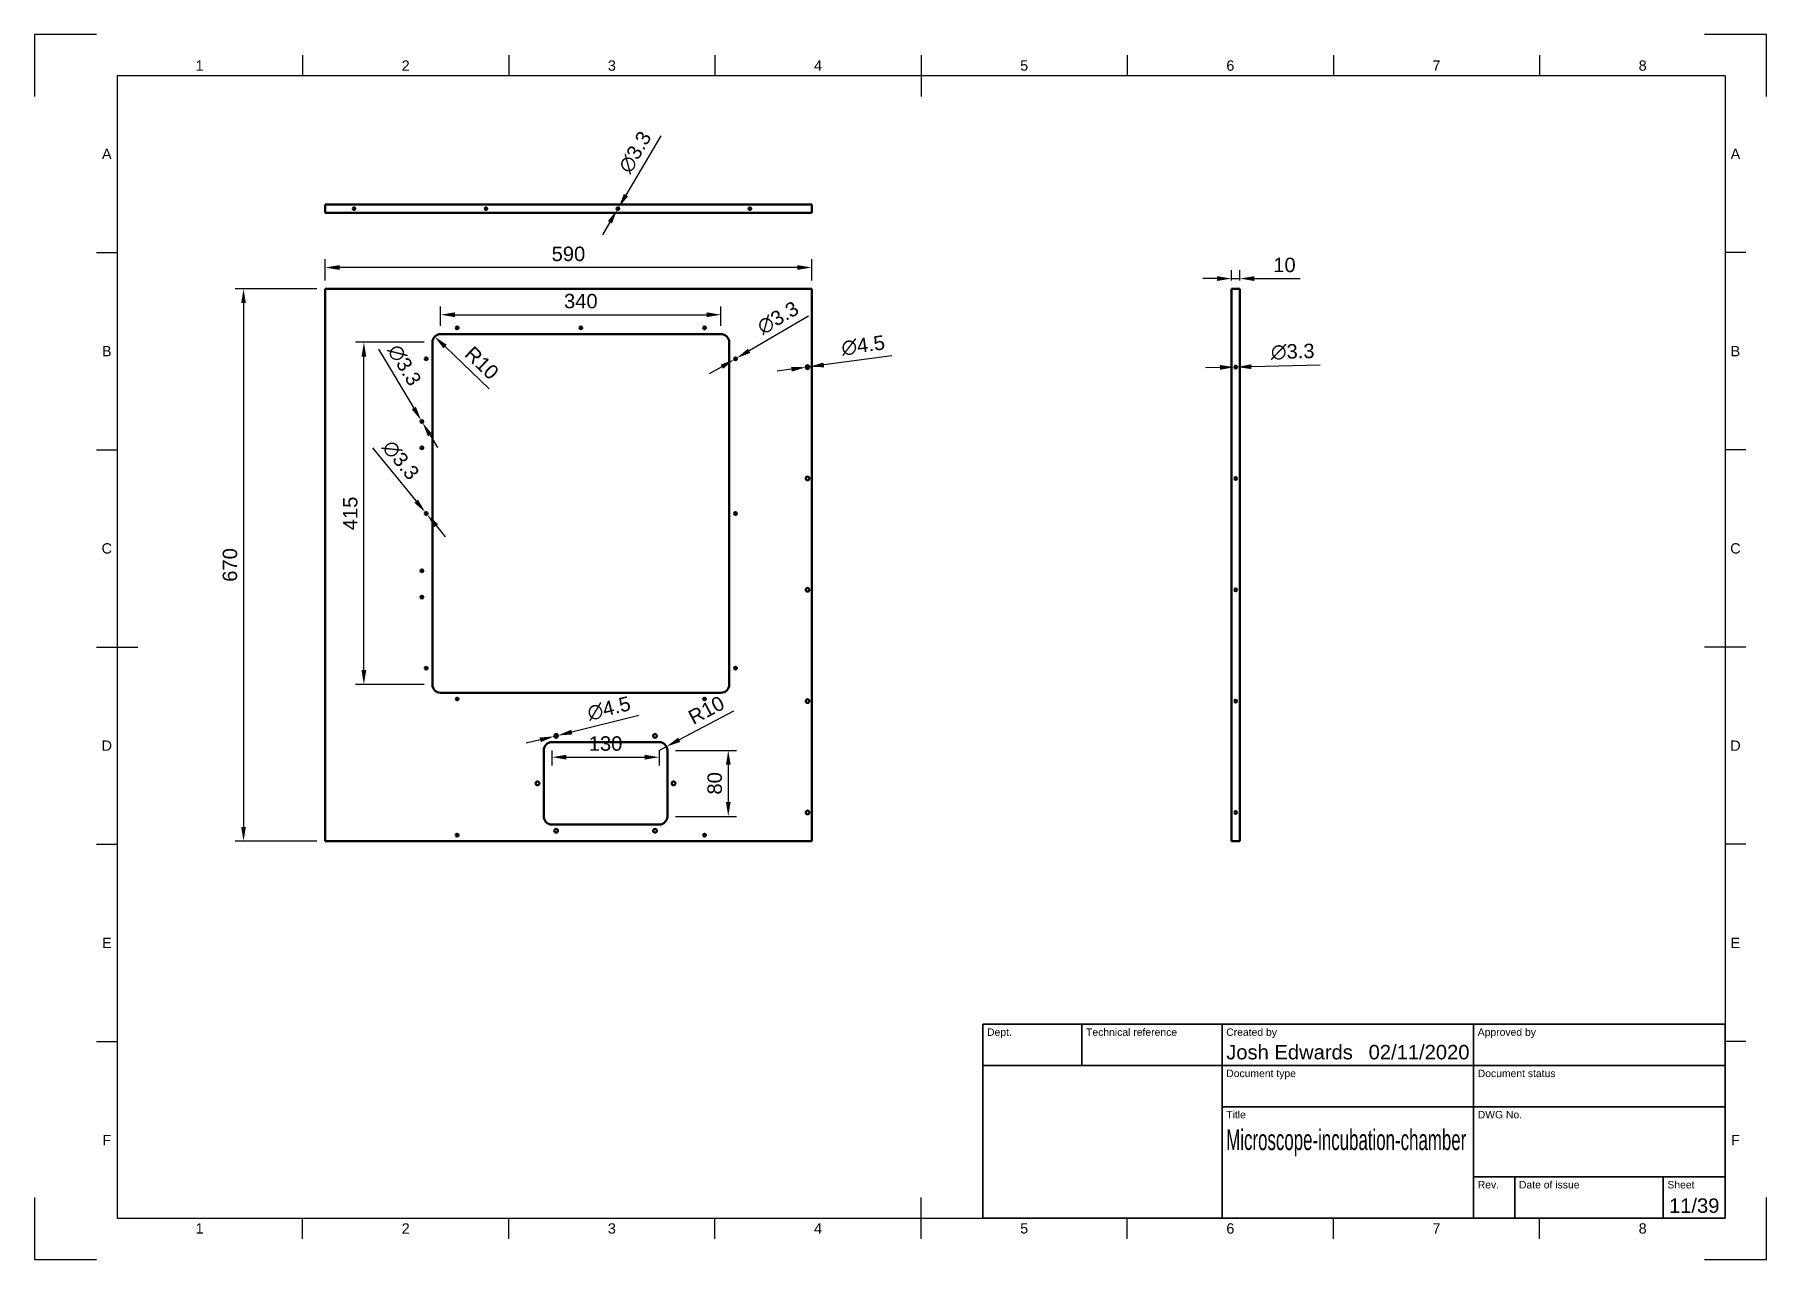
# Model space of a CAD drawing. Header units: millimetres. Extents: x 0 to 420, y 0 to 297.
import ezdxf
from ezdxf.enums import TextEntityAlignment as Align

# ---------------------------------------------------------------- set-up
doc = ezdxf.new("R2010")
doc.units = ezdxf.units.MM
doc.header["$LTSCALE"] = 0.75
for name, color, linetype, lineweight in [('Border', 7, 'Continuous', 25), ('Dimensions', 7, 'Continuous', 25), ('TitleBlock', 7, 'Continuous', 35), ('Visible', 7, 'Continuous', 50)]:
    doc.layers.add(name, color=color, linetype=linetype, lineweight=lineweight)
doc.styles.add('FusionTitle', font='')
doc.styles.get("Standard").update_dxf_attribs({"font": 'arial.ttf'})
doc.styles.get('FusionTitle').set_extended_font_data('Arial Unicode MS')
doc.dimstyles.new('ISO-25', dxfattribs={"dimtxt": 3.5, "dimasz": 3.5, "dimexe": 2, "dimexo": 2, "dimgap": 1.5, "dimtad": 1, "dimzin": 12, "dimdsep": 46, "dimtxsty": 'Standard', "dimcen": 0, "dimclrd": 256, "dimclre": 256, "dimclrt": 256, "dimazin": 3, "dimtp": 0.1, "dimtm": 0.1, "dimtfac": 0.714, "dimtmove": 0, "dimatfit": 3, "dimfxl": 1, "dimtzin": 12, "dimarcsym": 0})

# ---------------------------------------------------------------- blocks, each defined once
blk = doc.blocks.new('ISO_A3_SHEET')
at = {"layer": 'Border'}
for p, q in [((15, 297), (0, 297)), ((0, 297), (0, 282)), ((420, 297), (405, 297)), ((420, 282), (420, 297)), ((65, 292), (65, 287)), ((115, 292), (115, 287)), ((165, 292), (165, 287)), ((215, 292), (215, 282)), ((265, 292), (265, 287)), ((315, 292), (315, 287)), ((365, 292), (365, 287)), ((410, 287), (20, 287)), ((20, 287), (20, 10)), ((410, 287), (410, 10)), ((15, 244.16666), (20, 244.16666)), ((415, 244.16666), (410, 244.16666)), ((15, 196.33333), (20, 196.33333)), ((415, 196.33333), (410, 196.33333)), ((15, 148.5), (25, 148.5)), ((415, 148.5), (405, 148.5)), ((15, 100.66667), (20, 100.66667)), ((415, 100.66667), (410, 100.66667)), ((15, 52.83334), (20, 52.83334)), ((415, 52.83334), (410, 52.83334)), ((0, 15), (0, 0)), ((215, 5), (215, 15)), ((420, 0), (420, 15)), ((20, 10), (410, 10)), ((65, 5), (65, 10)), ((115, 5), (115, 10)), ((165, 5), (165, 10)), ((265, 5), (265, 10)), ((315, 5), (315, 10)), ((365, 5), (365, 10)), ((0, 0), (15, 0)), ((405, 0), (420, 0))]:
    blk.add_line(p, q, dxfattribs=at)
at = {"layer": 'Border', "style": 'FusionTitle'}
for s, p in [('1', (40, 289.5)), ('2', (90, 289.5)), ('3', (140, 289.5)), ('4', (190, 289.5)), ('5', (240, 289.5)), ('6', (290, 289.5)), ('7', (340, 289.5)), ('8', (390, 289.5)), ('A', (17.5, 268.08333)), ('A', (412.5, 268.08333)), ('B', (17.5, 220.25)), ('B', (412.5, 220.25)), ('C', (17.5, 172.41667)), ('C', (412.5, 172.41667)), ('D', (17.5, 124.58334)), ('D', (412.5, 124.58334)), ('E', (17.5, 76.75001)), ('E', (412.5, 76.75001)), ('F', (17.5, 28.91668)), ('F', (412.5, 28.91668)), ('1', (40, 7.5)), ('2', (90, 7.5)), ('3', (140, 7.5)), ('4', (190, 7.5)), ('5', (240, 7.5)), ('6', (290, 7.5)), ('7', (340, 7.5)), ('8', (390, 7.5))]:
    blk.add_text(s, height=2.5, dxfattribs=at).set_placement(p, align=Align.MIDDLE)
blk = doc.blocks.new('ISO_TITLEBLOCK')
at = {"layer": 'TitleBlock'}
for p, q in [((0, 47), (-180, 47)), ((-180, 47), (-180, 0)), ((-156, 37), (-156, 47)), ((-122, 0), (-122, 47)), ((-61, 0), (-61, 47)), ((0, 0), (0, 47)), ((-180, 37), (0, 37)), ((-122, 27), (0, 27)), ((-61, 10), (0, 10)), ((-51, 0), (-51, 10)), ((-15, 0), (-15, 10)), ((-180, 0), (0, 0))]:
    blk.add_line(p, q, dxfattribs=at)
at = {"layer": 'TitleBlock', "style": 'FusionTitle'}
for s, p in [('Dept.', (-179, 46)), ('Technical reference', (-155, 46)), ('Created by', (-121, 46)), ('Approved by', (-60, 46)), ('Document type', (-121, 36)), ('Document status', (-60, 36)), ('Title', (-121, 26)), ('DWG No.', (-60, 26)), ('Rev.', (-60, 9)), ('Date of issue', (-50, 9)), ('Sheet', (-14, 9))]:
    blk.add_text(s, height=1.8, dxfattribs=at).set_placement(p, align=Align.TOP_LEFT)
for tag, p, height in [('DEPT', (-179, 38.5), 3.5), ('TECHNICAL_REFERENCE', (-155, 38.5), 3.5), ('CREATED_BY', (-121, 38.5), 3.5), ('APPROVED_BY', (-60, 38.5), 3.5), ('DOCUMENT_TYPE', (-121, 28.5), 3.5), ('DOCUMENT_STATUS', (-60, 28.5), 3.5), ('TITLE_1', (-121, 16.5), 5), ('TITLE_2', (-121, 9), 5), ('TITLE_3', (-121, 1.5), 5), ('DATE_OF_ISSUE', (-50, 1.5), 3.5)]:
    blk.add_attdef(tag, p, '', height=height, dxfattribs=at)
for tag, p in [('CREATED_DATE', (-62, 38.5)), ('APPROVED_DATE', (-1, 38.5))]:
    blk.add_attdef(tag, text='', height=3.5, dxfattribs=at).set_placement(p, align=Align.RIGHT)
for tag, height, p in [('DRAWING_NUMBER', 5, (-30.5, 16.6)), ('REV', 3.5, (-56, 3.1)), ('SHEET', 3.5, (-7.5, 3.1))]:
    blk.add_attdef(tag, text='', height=height, dxfattribs=at).set_placement(p, align=Align.MIDDLE)
blk = doc.blocks.new('*D22')
at = {"layer": 'Defpoints', "color": 0, "transparency": 16777216}
for p in [(290.287433, 235.389238), (292.287433, 237.845962), (292.287433, 235.389238)]:
    blk.add_point(p, dxfattribs=at)
at = {"layer": 'Dimensions', "lineweight": -2, "transparency": 16777216}
for p, q in [((290.287433, 237.389238), (290.287433, 239.845962)), ((292.287433, 237.389238), (292.287433, 239.845962)), ((286.787433, 237.845962), (283.287433, 237.845962)), ((290.287433, 237.845962), (292.287433, 237.845962)), ((295.787433, 237.845962), (306.95967, 237.845962))]:
    blk.add_line(p, q, dxfattribs=at)
at = {"layer": 'Dimensions', "transparency": 16777216}
for points in [[(286.787433, 238.429295), (286.787433, 237.262628), (290.287433, 237.845962)], [(295.787433, 238.429295), (295.787433, 237.262628), (292.287433, 237.845962)]]:
    blk.add_solid(points, dxfattribs=at)
at = {"layer": 'Dimensions', "transparency": 16777216, "insert": (303.123551, 241.132967), "char_height": 3.5, "attachment_point": 5}
blk.add_mtext('10', dxfattribs=at)
blk = doc.blocks.new('*D23')
at = {"layer": 'Defpoints', "color": 0, "transparency": 16777216}
for p in [(290.957519, 216.381682), (291.617346, 216.396793)]:
    blk.add_point(p, dxfattribs=at)
at = {"layer": 'Dimensions', "lineweight": -2, "transparency": 16777216}
for p, q in [((287.458437, 216.30155), (283.959354, 216.221417)), ((290.957519, 216.381682), (291.617346, 216.396793)), ((311.792138, 216.858818), (295.116429, 216.476926))]:
    blk.add_line(p, q, dxfattribs=at)
at = {"layer": 'Dimensions', "transparency": 16777216}
for points in [[(287.445081, 216.88473), (287.471792, 215.718369), (290.957519, 216.381682)], [(295.103073, 217.060106), (295.129784, 215.893746), (291.617346, 216.396793)]]:
    blk.add_solid(points, dxfattribs=at)
at = {"layer": 'Dimensions', "transparency": 16777216, "insert": (305.126327, 220.091942), "char_height": 3.5, "attachment_point": 5, "rotation": 1.31190134}
blk.add_mtext('∅3.3', dxfattribs=at)
blk = doc.blocks.new('*D24')
at = {"layer": 'Defpoints', "color": 0, "transparency": 16777216}
for p in [(70.46349, 240.529257), (70.46349, 235.389238), (188.46349, 235.389238)]:
    blk.add_point(p, dxfattribs=at)
at = {"layer": 'Dimensions', "lineweight": -2, "transparency": 16777216}
for p, q in [((70.46349, 237.389238), (70.46349, 242.529257)), ((184.96349, 240.529257), (73.96349, 240.529257)), ((188.46349, 237.389238), (188.46349, 242.529257))]:
    blk.add_line(p, q, dxfattribs=at)
at = {"layer": 'Dimensions', "transparency": 16777216}
for points in [[(73.96349, 241.11259), (73.96349, 239.945924), (70.46349, 240.529257)], [(184.96349, 241.11259), (184.96349, 239.945924), (188.46349, 240.529257)]]:
    blk.add_solid(points, dxfattribs=at)
at = {"layer": 'Dimensions', "transparency": 16777216, "insert": (129.46349, 243.816262), "char_height": 3.5, "attachment_point": 5}
blk.add_mtext('590', dxfattribs=at)
blk = doc.blocks.new('*D25')
at = {"layer": 'Defpoints', "color": 0, "transparency": 16777216}
for p in [(141.295443, 254.509505), (141.631538, 255.077519)]:
    blk.add_point(p, dxfattribs=at)
at = {"layer": 'Dimensions', "lineweight": -2, "transparency": 16777216}
for p, q in [((151.907937, 272.445055), (143.413859, 258.089716)), ((141.295443, 254.509505), (141.631538, 255.077519)), ((139.513121, 251.497308), (137.730799, 248.485111))]:
    blk.add_line(p, q, dxfattribs=at)
at = {"layer": 'Dimensions', "transparency": 16777216}
for points in [[(142.911827, 258.38677), (143.915892, 257.792662), (141.631538, 255.077519)], [(139.011088, 251.794362), (140.015154, 251.200255), (141.295443, 254.509505)]]:
    blk.add_solid(points, dxfattribs=at)
at = {"layer": 'Dimensions', "transparency": 16777216, "insert": (145.638929, 268.497188), "char_height": 3.5, "attachment_point": 5, "rotation": 59.38712733}
blk.add_mtext('∅3.3', dxfattribs=at)
blk = doc.blocks.new('*D26')
at = {"layer": 'Defpoints', "color": 0, "transparency": 16777216}
for p in [(187.017514, 216.329194), (187.909466, 216.449281)]:
    blk.add_point(p, dxfattribs=at)
at = {"layer": 'Dimensions', "lineweight": -2, "transparency": 16777216}
for p, q in [((207.935132, 219.145399), (191.37817, 216.916283)), ((183.54881, 215.862192), (180.080105, 215.395189)), ((187.017514, 216.329194), (187.909466, 216.449281))]:
    blk.add_line(p, q, dxfattribs=at)
at = {"layer": 'Dimensions', "transparency": 16777216}
for points in [[(183.470976, 216.440309), (183.626643, 215.284075), (187.017514, 216.329194)], [(191.300337, 217.494401), (191.456004, 216.338166), (187.909466, 216.449281)]]:
    blk.add_solid(points, dxfattribs=at)
at = {"layer": 'Dimensions', "transparency": 16777216, "insert": (200.93936, 221.618967), "char_height": 3.5, "attachment_point": 5, "rotation": 7.66778924}
blk.add_mtext('∅4.5', dxfattribs=at)
blk = doc.blocks.new('*D27')
at = {"layer": 'Defpoints', "color": 0, "transparency": 16777216}
for p in [(170.248758, 218.555136), (169.678222, 218.223339)]:
    blk.add_point(p, dxfattribs=at)
at = {"layer": 'Dimensions', "lineweight": -2, "transparency": 16777216}
for p, q in [((187.693385, 228.70012), (173.274325, 220.314665)), ((169.678222, 218.223339), (170.248758, 218.555136)), ((166.652655, 216.46381), (163.627088, 214.704281))]:
    blk.add_line(p, q, dxfattribs=at)
at = {"layer": 'Dimensions', "transparency": 16777216}
for points in [[(172.98107, 220.818927), (173.56758, 219.810404), (170.248758, 218.555136)], [(166.3594, 216.968071), (166.94591, 215.959549), (169.678222, 218.223339)]]:
    blk.add_solid(points, dxfattribs=at)
at = {"layer": 'Dimensions', "transparency": 16777216, "insert": (180.294977, 228.313219), "char_height": 3.5, "attachment_point": 5, "rotation": 30.18030369}
blk.add_mtext('∅3.3', dxfattribs=at)
blk = doc.blocks.new('*D28')
at = {"layer": 'Defpoints', "color": 0, "transparency": 16777216}
for p in [(98.46349, 222.389238), (99.908196, 221.006189)]:
    blk.add_point(p, dxfattribs=at)
at = {"layer": 'Dimensions', "lineweight": -2, "transparency": 16777216}
blk.add_line((110.274901, 211.081919), (99.54702, 221.351951), dxfattribs=at)
at = {"layer": 'Dimensions', "transparency": 16777216}
blk.add_solid([(99.950409, 221.773324), (99.143631, 220.930579), (97.018784, 223.772286)], dxfattribs=at)
at = {"layer": 'Dimensions', "transparency": 16777216, "insert": (108.448123, 217.381147), "char_height": 3.5, "attachment_point": 5, "rotation": 316.24911271}
blk.add_mtext('R10', dxfattribs=at)
blk = doc.blocks.new('*D29')
at = {"layer": 'Defpoints', "color": 0, "transparency": 16777216}
for p in [(166.46349, 229.075444), (98.46349, 224.389238), (166.46349, 224.389238)]:
    blk.add_point(p, dxfattribs=at)
at = {"layer": 'Dimensions', "lineweight": -2, "transparency": 16777216}
for p, q in [((98.46349, 226.389238), (98.46349, 231.075444)), ((166.46349, 226.389238), (166.46349, 231.075444)), ((101.96349, 229.075444), (162.96349, 229.075444))]:
    blk.add_line(p, q, dxfattribs=at)
at = {"layer": 'Dimensions', "transparency": 16777216}
for points in [[(101.96349, 229.658778), (101.96349, 228.492111), (98.46349, 229.075444)], [(162.96349, 229.658778), (162.96349, 228.492111), (166.46349, 229.075444)]]:
    blk.add_solid(points, dxfattribs=at)
at = {"layer": 'Dimensions', "transparency": 16777216, "insert": (132.46349, 232.363644), "char_height": 3.5, "attachment_point": 5}
blk.add_mtext('340', dxfattribs=at)
blk = doc.blocks.new('*D30')
at = {"layer": 'Defpoints', "color": 0, "transparency": 16777216}
for p in [(79.850196, 222.389238), (96.46349, 222.389238), (96.46349, 139.389238)]:
    blk.add_point(p, dxfattribs=at)
at = {"layer": 'Dimensions', "lineweight": -2, "transparency": 16777216}
for p, q in [((94.46349, 222.389238), (77.850196, 222.389238)), ((79.850196, 142.889238), (79.850196, 218.889238)), ((94.46349, 139.389238), (77.850196, 139.389238))]:
    blk.add_line(p, q, dxfattribs=at)
at = {"layer": 'Dimensions', "transparency": 16777216}
for points in [[(79.266863, 218.889238), (80.43353, 218.889238), (79.850196, 222.389238)], [(79.266863, 142.889238), (80.43353, 142.889238), (79.850196, 139.389238)]]:
    blk.add_solid(points, dxfattribs=at)
at = {"layer": 'Dimensions', "transparency": 16777216, "insert": (76.563191, 180.889238), "char_height": 3.5, "attachment_point": 5, "rotation": 90}
blk.add_mtext('415', dxfattribs=at)
blk = doc.blocks.new('*D31')
at = {"layer": 'Defpoints', "color": 0, "transparency": 16777216}
for p in [(70.46349, 235.389238), (50.6645, 101.389238), (70.46349, 101.389238)]:
    blk.add_point(p, dxfattribs=at)
at = {"layer": 'Dimensions', "lineweight": -2, "transparency": 16777216}
for p, q in [((68.46349, 235.389238), (48.6645, 235.389238)), ((50.6645, 231.889238), (50.6645, 104.889238)), ((68.46349, 101.389238), (48.6645, 101.389238))]:
    blk.add_line(p, q, dxfattribs=at)
at = {"layer": 'Dimensions', "transparency": 16777216}
for points in [[(50.081167, 231.889238), (51.247834, 231.889238), (50.6645, 235.389238)], [(50.081167, 104.889238), (51.247834, 104.889238), (50.6645, 101.389238)]]:
    blk.add_solid(points, dxfattribs=at)
at = {"layer": 'Dimensions', "transparency": 16777216, "insert": (47.377495, 168.389238), "char_height": 3.5, "attachment_point": 5, "rotation": 90}
blk.add_mtext('670', dxfattribs=at)
blk = doc.blocks.new('*D32')
at = {"layer": 'Defpoints', "color": 0, "transparency": 16777216}
for p in [(93.753869, 203.452308), (94.093111, 202.886168)]:
    blk.add_point(p, dxfattribs=at)
at = {"layer": 'Dimensions', "lineweight": -2, "transparency": 16777216}
for p, q in [((83.381225, 220.762535), (91.954854, 206.454565)), ((94.093111, 202.886168), (93.753869, 203.452308)), ((95.892126, 199.883911), (97.69114, 196.881653))]:
    blk.add_line(p, q, dxfattribs=at)
at = {"layer": 'Dimensions', "transparency": 16777216}
for points in [[(92.455231, 206.7544), (91.454478, 206.154729), (93.753869, 203.452308)], [(96.392502, 200.183746), (95.391749, 199.584075), (94.093111, 202.886168)]]:
    blk.add_solid(points, dxfattribs=at)
at = {"layer": 'Dimensions', "transparency": 16777216, "insert": (89.67205, 216.849526), "char_height": 3.5, "attachment_point": 5, "rotation": 300.93089791}
blk.add_mtext('∅3.3', dxfattribs=at)
blk = doc.blocks.new('*D33')
at = {"layer": 'Defpoints', "color": 0, "transparency": 16777216}
for p in [(94.754628, 181.144731), (95.172352, 180.633744)]:
    blk.add_point(p, dxfattribs=at)
at = {"layer": 'Dimensions', "lineweight": -2, "transparency": 16777216}
for p, q in [((81.982373, 196.768597), (92.53943, 183.854508)), ((95.172352, 180.633744), (94.754628, 181.144731)), ((97.38755, 177.923967), (99.602749, 175.214189))]:
    blk.add_line(p, q, dxfattribs=at)
at = {"layer": 'Dimensions', "transparency": 16777216}
for points in [[(92.991059, 184.223708), (92.0878, 183.485309), (94.754628, 181.144731)], [(97.83918, 178.293167), (96.935921, 177.554767), (95.172352, 180.633744)]]:
    blk.add_solid(points, dxfattribs=at)
at = {"layer": 'Dimensions', "transparency": 16777216, "insert": (88.77396, 193.808786), "char_height": 3.5, "attachment_point": 5, "rotation": 309.26544471}
blk.add_mtext('∅3.3', dxfattribs=at)
blk = doc.blocks.new('*D34')
at = {"layer": 'Defpoints', "color": 0, "transparency": 16777216}
for p in [(126.026589, 126.823452), (126.900391, 127.039023)]:
    blk.add_point(p, dxfattribs=at)
at = {"layer": 'Dimensions', "lineweight": -2, "transparency": 16777216}
for p, q in [((146.518542, 131.878906), (130.298508, 127.877353)), ((126.026589, 126.823452), (126.900391, 127.039023)), ((122.628472, 125.985122), (119.230354, 125.146792))]:
    blk.add_line(p, q, dxfattribs=at)
at = {"layer": 'Dimensions', "transparency": 16777216}
for points in [[(122.48875, 126.551475), (122.768194, 125.418769), (126.026589, 126.823452)], [(130.158787, 128.443706), (130.43823, 127.311), (126.900391, 127.039023)]]:
    blk.add_solid(points, dxfattribs=at)
at = {"layer": 'Dimensions', "transparency": 16777216, "insert": (139.296825, 133.583654), "char_height": 3.5, "attachment_point": 5, "rotation": 13.85838491}
blk.add_mtext('∅4.5', dxfattribs=at)
blk = doc.blocks.new('*D35')
at = {"layer": 'Defpoints', "color": 0, "transparency": 16777216}
for p in [(125.46349, 125.431238), (151.46349, 125.431238), (151.46349, 121.780387)]:
    blk.add_point(p, dxfattribs=at)
at = {"layer": 'Dimensions', "lineweight": -2, "transparency": 16777216}
for p, q in [((125.46349, 123.431238), (125.46349, 119.780387)), ((151.46349, 123.431238), (151.46349, 119.780387)), ((128.96349, 121.780387), (147.96349, 121.780387))]:
    blk.add_line(p, q, dxfattribs=at)
at = {"layer": 'Dimensions', "transparency": 16777216}
for points in [[(128.96349, 122.36372), (128.96349, 121.197054), (125.46349, 121.780387)], [(147.96349, 122.36372), (147.96349, 121.197054), (151.46349, 121.780387)]]:
    blk.add_solid(points, dxfattribs=at)
at = {"layer": 'Dimensions', "transparency": 16777216, "insert": (138.46349, 125.068586), "char_height": 3.5, "attachment_point": 5}
blk.add_mtext('130', dxfattribs=at)
blk = doc.blocks.new('*D36')
at = {"layer": 'Defpoints', "color": 0, "transparency": 16777216}
for p in [(153.46349, 123.431238), (153.46349, 107.431238), (168.230726, 107.431238)]:
    blk.add_point(p, dxfattribs=at)
at = {"layer": 'Dimensions', "lineweight": -2, "transparency": 16777216}
for p, q in [((155.46349, 123.431238), (170.230726, 123.431238)), ((168.230726, 119.931238), (168.230726, 110.931238)), ((155.46349, 107.431238), (170.230726, 107.431238))]:
    blk.add_line(p, q, dxfattribs=at)
at = {"layer": 'Dimensions', "transparency": 16777216}
for points in [[(167.647392, 119.931238), (168.814059, 119.931238), (168.230726, 123.431238)], [(167.647392, 110.931238), (168.814059, 110.931238), (168.230726, 107.431238)]]:
    blk.add_solid(points, dxfattribs=at)
at = {"layer": 'Dimensions', "transparency": 16777216, "insert": (164.94372, 115.431238), "char_height": 3.5, "attachment_point": 5, "rotation": 90}
blk.add_mtext('80', dxfattribs=at)
blk = doc.blocks.new('*D37')
at = {"layer": 'Defpoints', "color": 0, "transparency": 16777216}
for p in [(151.46349, 123.431238), (153.232561, 124.364184)]:
    blk.add_point(p, dxfattribs=at)
at = {"layer": 'Dimensions', "lineweight": -2, "transparency": 16777216}
for p, q in [((169.46493, 132.924572), (156.328434, 125.99684)), ((151.46349, 123.431238), (153.232561, 124.364184))]:
    blk.add_line(p, q, dxfattribs=at)
at = {"layer": 'Dimensions', "transparency": 16777216}
blk.add_solid([(156.056325, 126.512819), (156.600544, 125.480861), (153.232561, 124.364184)], dxfattribs=at)
at = {"layer": 'Dimensions', "transparency": 16777216, "insert": (162.911319, 133.184507), "char_height": 3.5, "attachment_point": 5, "rotation": 27.8056055}
blk.add_mtext('R10', dxfattribs=at)

msp = doc.modelspace()

# ---------------------------------------------------------------- linework, layer by layer
at = {"layer": 'Visible'}
for p, q in [((70.46349, 255.793512, 67), (70.46349, 253.793512, 67)), ((70.46349, 255.793512, 67), (188.46349, 255.793512, 67)), ((188.46349, 253.793512, 67), (70.46349, 253.793512, 67)), ((188.46349, 255.793512, 67), (188.46349, 253.793512, 67))]:
    msp.add_line(p, q, dxfattribs=at)
at = {"layer": 'Visible', "extrusion": (0, 1, 0)}
for p, q in [((70.46349, 235.389238, 1), (70.46349, 101.389238, 1)), ((188.46349, 235.389238, 1), (70.46349, 235.389238, 1)), ((188.46349, 101.389238, 1), (188.46349, 235.389238, 1)), ((290.287433, 101.389238, 59), (290.287433, 235.389238, 59)), ((290.287433, 235.389238, 59), (292.287433, 235.389238, 59)), ((292.287433, 235.389238, 59), (292.287433, 101.389238, 59)), ((98.46349, 224.389238, 1), (166.46349, 224.389238, 1)), ((96.46349, 139.389238, 1), (96.46349, 222.389238, 1)), ((168.46349, 222.389238, 1), (168.46349, 139.389238, 1)), ((166.46349, 137.389238, 1), (98.46349, 137.389238, 1)), ((123.46349, 107.431238, 1), (123.46349, 123.431238, 1)), ((125.46349, 125.431238, 1), (151.46349, 125.431238, 1)), ((153.46349, 123.431238, 1), (153.46349, 107.431238, 1)), ((151.46349, 105.431238, 1), (125.46349, 105.431238, 1)), ((70.46349, 101.389238, 1), (188.46349, 101.389238, 1)), ((290.287433, 101.389238, 59), (292.287433, 101.389238, 59))]:
    msp.add_line(p, q, dxfattribs=at)
at = {"layer": 'Visible', "extrusion": (4e-16, 0, -1)}
for centre in [(-77.46349, 254.793512, -67), (-109.46349, 254.793512, -67), (-141.46349, 254.793512, -67), (-173.46349, 254.793512, -67)]:
    msp.add_circle(centre, 0.33, dxfattribs=at)
at = {"layer": 'Visible', "extrusion": (2e-16, 0, -1)}
for centre, radius in [((-102.46349, 225.889238, -1), 0.33), ((-132.46349, 225.889238, -1), 0.33), ((-162.46349, 225.889238, -1), 0.33), ((-94.96349, 218.389238, -1), 0.33), ((-169.96349, 218.389238, -1), 0.33), ((-187.46349, 216.389238, -1), 0.45), ((-93.92349, 203.169238, -1), 0.33), ((-93.92349, 196.809238, -1), 0.33), ((-187.46349, 189.389238, -1), 0.45), ((-94.96349, 180.889238, -1), 0.33), ((-169.96349, 180.889238, -1), 0.33), ((-93.92349, 166.969238, -1), 0.33), ((-93.92349, 160.609238, -1), 0.33), ((-187.46349, 162.389238, -1), 0.45), ((-94.96349, 143.389238, -1), 0.33), ((-169.96349, 143.389238, -1), 0.33), ((-102.46349, 135.889238, -1), 0.33), ((-162.46349, 135.889238, -1), 0.33), ((-187.46349, 135.389238, -1), 0.45), ((-126.46349, 126.931238, -1), 0.45), ((-150.46349, 126.931238, -1), 0.45), ((-121.96349, 115.431238, -1), 0.45), ((-154.96349, 115.431238, -1), 0.45), ((-187.46349, 108.389238, -1), 0.45), ((-102.46349, 102.889238, -1), 0.33), ((-126.46349, 103.931238, -1), 0.45), ((-150.46349, 103.931238, -1), 0.45), ((-162.46349, 102.889238, -1), 0.33)]:
    msp.add_circle(centre, radius, dxfattribs=at)
at = {"layer": 'Visible', "extrusion": (0, 3e-16, -1)}
for centre in [(-291.287433, 216.389238, -59), (-291.287433, 189.389238, -59), (-291.287433, 162.389238, -59), (-291.287433, 135.389238, -59), (-291.287433, 108.389238, -59)]:
    msp.add_circle(centre, 0.33, dxfattribs=at)
at = {"layer": 'Visible'}
for centre, start, end in [((98.46349, 222.389238, 1), 90, 180), ((166.46349, 222.389238, 1), 0, 90)]:
    msp.add_arc(centre, 2, start, end, dxfattribs=at)
at = {"layer": 'Visible', "extrusion": (2e-16, 0, -1)}
for centre, start, end in [((-98.46349, 139.389238, -1), 270, 0), ((-166.46349, 139.389238, -1), 180, 270), ((-125.46349, 123.431238, -1), 0, 90), ((-151.46349, 123.431238, -1), 90, 180), ((-125.46349, 107.431238, -1), 270, 0), ((-151.46349, 107.431238, -1), 180, 270)]:
    msp.add_arc(centre, 2, start, end, dxfattribs=at)

# ---------------------------------------------------------------- block references
at = {"layer": 'Border'}
msp.add_blockref('ISO_A3_SHEET', (0, 0), dxfattribs=at)
at = {"layer": 'TitleBlock'}
ref = msp.add_blockref('ISO_TITLEBLOCK', (410, 10), dxfattribs=at)
ref.add_attrib('CREATED_DATE', '02/11/2020', dxfattribs={"height": 3.5, "style": 'FusionTitle'}).set_placement((348, 48.5), align=Align.RIGHT)
ref.add_attrib('SHEET', '11/39', dxfattribs={"height": 3.5, "style": 'FusionTitle'}).set_placement((402.5, 13.1), align=Align.MIDDLE)
ref.add_attrib('TITLE_1', 'Microscope-incubation-chamber', (289, 26.5), dxfattribs={"height": 5, "style": 'FusionTitle', "width": 0.585891})
ref.add_attrib('CREATED_BY', 'Josh Edwards', (289, 48.5), dxfattribs={"height": 3.5, "style": 'FusionTitle'})

# ---------------------------------------------------------------- dimensions: what is measured, and where the dimension line sits
at = {"layer": 'Dimensions'}
for p1, p2, picture, middle in [((141.295443, 254.509505), (141.631538, 255.077519), '*D25', (148.552059, 266.773484)), ((290.957519, 216.381682), (291.617346, 216.396793), '*D23', (305.203825, 216.707938)), ((126.026589, 126.823452), (126.900391, 127.039023), '*D34', (140.107584, 130.297295))]:
    dim = msp.add_diameter_dim_2p(p1=p1, p2=p2, dimstyle='ISO-25', override={"dimlfac": 5, "dimclrd": 256, "dimclre": 256}, dxfattribs=at)
    dim.commit()
    dim.dimension.update_dxf_attribs({"geometry": picture, "text_midpoint": middle, "dimtype": 163})
dim = msp.add_linear_dim(base=(70.46349, 240.529257), p1=(188.46349, 235.389238), p2=(70.46349, 235.389238), dimstyle='ISO-25', override={"dimlfac": 5, "dimclrd": 256, "dimclre": 256}, dxfattribs=at)
dim.commit()
dim.dimension.update_dxf_attribs({"geometry": '*D24', "text_midpoint": (129.46349, 243.816262)})
for p1, p2, distance, picture, middle in [((290.287433, 235.389238), (292.287433, 235.389238), 2.456724, '*D22', (303.123551, 241.132967)), ((70.46349, 235.389238), (70.46349, 101.389238), -19.79899, '*D31', (47.377495, 168.389238)), ((98.46349, 224.389238), (166.46349, 224.389238), 4.686206, '*D29', (132.46349, 232.363644)), ((96.46349, 139.389238), (96.46349, 222.389238), 16.613294, '*D30', (76.563191, 180.889238)), ((125.46349, 125.431238), (151.46349, 125.431238), -3.650851, '*D35', (138.46349, 125.068586)), ((153.46349, 123.431238), (153.46349, 107.431238), 14.767236, '*D36', (164.94372, 115.431238))]:
    dim = msp.add_aligned_dim(p1=p1, p2=p2, distance=distance, dimstyle='ISO-25', override={"dimlfac": 5, "dimclrd": 256, "dimclre": 256}, dxfattribs=at)
    dim.commit()
    dim.dimension.update_dxf_attribs({"geometry": picture, "text_midpoint": middle})
for p1, p2, picture, middle in [((169.678222, 218.223339), (170.248758, 218.555136), '*D27', (180.294977, 228.313219)), ((94.093111, 202.886168), (93.753869, 203.452308), '*D32', (89.67205, 216.849526)), ((187.017514, 216.329194), (187.909466, 216.449281), '*D26', (200.93936, 221.618967)), ((95.172352, 180.633744), (94.754628, 181.144731), '*D33', (88.77396, 193.808786))]:
    dim = msp.add_diameter_dim_2p(p1=p1, p2=p2, dimstyle='ISO-25', override={"dimlfac": 5, "dimclrd": 256, "dimclre": 256}, dxfattribs=at)
    dim.commit()
    dim.dimension.update_dxf_attribs({"geometry": picture, "text_midpoint": middle})
dim = msp.add_radius_dim(center=(98.46349, 222.389238), mpoint=(99.908196, 221.006189), dimstyle='ISO-25', override={"dimlfac": 5, "dimse1": 1, "dimclrd": 256, "dimclre": 256}, dxfattribs=at)
dim.commit()
dim.dimension.update_dxf_attribs({"geometry": '*D28', "text_midpoint": (106.175079, 215.006768), "dimtype": 164})
dim = msp.add_radius_dim(center=(151.46349, 123.431238), mpoint=(153.232561, 124.364184), dimstyle='ISO-25', override={"dimlfac": 5, "dimse1": 1, "dimclrd": 256, "dimclre": 256}, dxfattribs=at)
dim.commit()
dim.dimension.update_dxf_attribs({"geometry": '*D37', "text_midpoint": (162.911319, 133.184507)})

doc.saveas('drawing.dxf')
